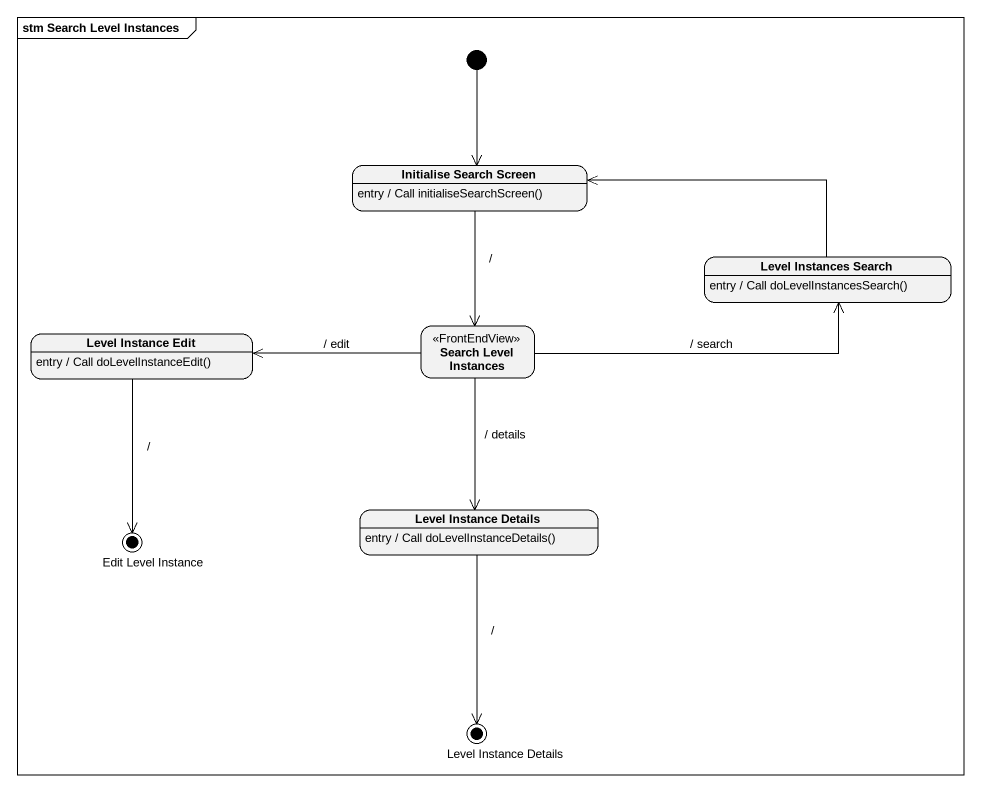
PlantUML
@startuml
mainframe stm Search Level Instances
hide empty description
state "Initialise Search Screen" as Initialise_Search_Screen
Initialise_Search_Screen : entry / Call initialiseSearchScreen()
state "Level Instances Search" as Level_Instances_Search
Level_Instances_Search : entry / Call doLevelInstancesSearch()
state "Level Instance Edit" as Level_Instance_Edit
Level_Instance_Edit : entry / Call doLevelInstanceEdit()
state "Search Level Instances" as Search_Level_Instances <<FrontEndView>>
state "Edit Level Instance" as Edit_Level_Instance <<end>>
state "Level Instance Details" as Level_Instance_Details
Level_Instance_Details : entry / Call doLevelInstanceDetails()
state "Level Instance Details" as Level_Instance_Details_2 <<end>>
[*] --> Initialise_Search_Screen
Initialise_Search_Screen --> Search_Level_Instances : /
Level_Instances_Search -left-> Initialise_Search_Screen
Level_Instance_Edit --> Edit_Level_Instance : /
Search_Level_Instances -right-> Level_Instances_Search : / search
Search_Level_Instances -left-> Level_Instance_Edit : / edit
Search_Level_Instances --> Level_Instance_Details : / details
Level_Instance_Details --> Level_Instance_Details_2 : /
@enduml
